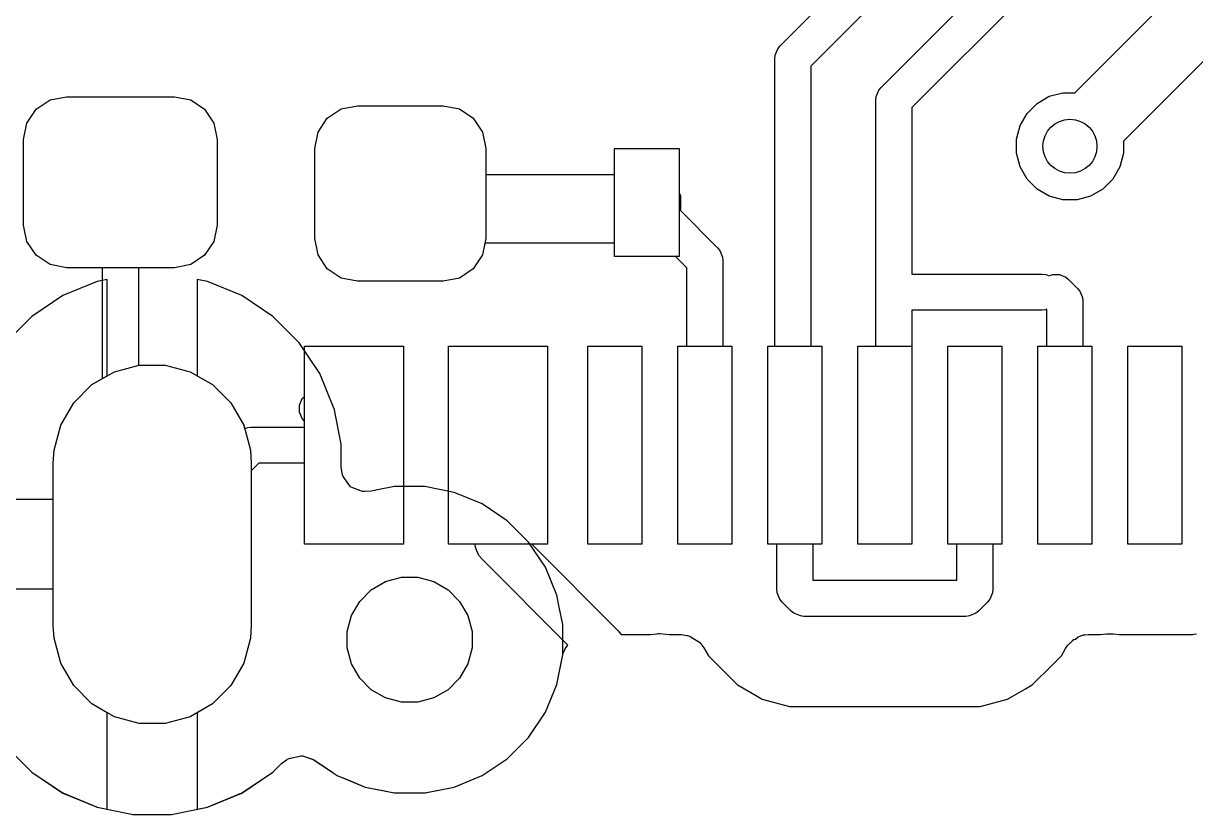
# Model space of a CAD drawing. Header units: millimetres. Extents: x 87.1 to 142.6, y -85.7 to -60.8.
# Drawn here: x 110.79 to 117.3, y -81.11 to -76.72 of the extents above; entities that cross this region are included whole.
import ezdxf

# ---------------------------------------------------------------- set-up
doc = ezdxf.new("R2010")
doc.units = ezdxf.units.MM
for name, color, linetype, true_color in [('B.Cu', 153, 'CONTINUOUS', 0x4d7fc4), ('B.Mask', 4, 'CONTINUOUS', 0x02ffee), ('F.Cu', 13, 'CONTINUOUS', 0xc83434), ('F.Mask', 201, 'CONTINUOUS', 0xd864ff), ('F.Paste', 253, 'CONTINUOUS', 0xb4a09a)]:
    doc.layers.add(name, color=color, linetype=linetype, true_color=true_color)

msp = doc.modelspace()

# ---------------------------------------------------------------- linework, layer by layer
at = {"layer": 'B.Cu', "linetype": 'CONTINUOUS'}
for p, q in [((111.195735, -78.150345), (111.004635, -78.229502)), ((111.195736, -78.150345), (111.195735, -78.150345)), ((111.251998, -78.139154), (111.195736, -78.150345)), ((111.252, -78.139156), (111.251998, -78.139154)), ((111.252, -78.674685), (111.252, -78.139156)), ((111.808262, -78.150345), (111.752, -78.139154)), ((111.752, -78.139154), (111.752, -78.674685)), ((111.999363, -78.229502), (111.808262, -78.150345)), ((111.004632, -78.229504), (110.832657, -78.344415)), ((111.004635, -78.229502), (111.004632, -78.229504)), ((111.999366, -78.229504), (111.999363, -78.229502)), ((111.999368, -78.229505), (111.999366, -78.229504)), ((112.171335, -78.34441), (111.999368, -78.229505)), ((110.832654, -78.344417), (110.686417, -78.490654)), ((110.832657, -78.344415), (110.832654, -78.344417)), ((112.171339, -78.344413), (112.171335, -78.34441)), ((112.171341, -78.344415), (112.171339, -78.344413)), ((112.171344, -78.344417), (112.171341, -78.344415)), ((112.317581, -78.490654), (112.171344, -78.344417)), ((112.317583, -78.490657), (112.317581, -78.490654)), ((112.317586, -78.49066), (112.317583, -78.490657)), ((112.317589, -78.490664), (112.317586, -78.49066)), ((112.432494, -78.662631), (112.317589, -78.490664)), ((111.167181, -78.723656), (111.252, -78.674685)), ((111.752, -78.674685), (111.836819, -78.723656)), ((112.432499, -78.662641), (112.432494, -78.662631)), ((112.511649, -78.853725), (112.432499, -78.662641)), ((111.065656, -78.825181), (111.167181, -78.723656)), ((111.836819, -78.723656), (111.938344, -78.825181)), ((110.993866, -78.949524), (111.065656, -78.825181)), ((111.938344, -78.825181), (112.010134, -78.949524)), ((112.511651, -78.853733), (112.511649, -78.853725)), ((112.511654, -78.853752), (112.511651, -78.853733)), ((112.511656, -78.853757), (112.511654, -78.853752)), ((112.551408, -79.053608), (112.511656, -78.853757)), ((110.956705, -79.088211), (110.993866, -78.949524)), ((112.010134, -78.949524), (112.047295, -79.088211)), ((110.952, -79.16), (110.956705, -79.088211)), ((112.047295, -79.088211), (112.052, -79.16)), ((112.551909, -79.055843), (112.551408, -79.053608)), ((112.552, -79.056581), (112.551909, -79.055843)), ((112.552, -79.182229), (112.552, -79.056581)), ((110.952, -79.36), (110.952, -79.16)), ((112.052, -79.16), (112.052, -80.06)), ((112.559061, -79.223476), (112.552, -79.182229)), ((112.562727, -79.233868), (112.559061, -79.223476)), ((112.603592, -79.290539), (112.562727, -79.233868)), ((112.644963, -79.306815), (112.603592, -79.290539)), ((112.648082, -79.309239), (112.644963, -79.306815)), ((112.848229, -79.2895), (112.744553, -79.310123)), ((112.848233, -79.2895), (112.848229, -79.2895)), ((113.015767, -79.2895), (112.848233, -79.2895)), ((113.015771, -79.2895), (113.015767, -79.2895)), ((113.015773, -79.2895), (113.015771, -79.2895)), ((113.180056, -79.322178), (113.015773, -79.2895)), ((109.852, -79.36), (110.952, -79.36)), ((112.652016, -79.309591), (112.648082, -79.309239)), ((112.668611, -79.31612), (112.652016, -79.309591)), ((112.682434, -79.317357), (112.668611, -79.31612)), ((112.717673, -79.315469), (112.682434, -79.317357)), ((112.73829, -79.311368), (112.717673, -79.315469)), ((112.744553, -79.310123), (112.73829, -79.311368)), ((113.180083, -79.322184), (113.180056, -79.322178)), ((113.334856, -79.386292), (113.180083, -79.322184)), ((113.474164, -79.479374), (113.334856, -79.386292)), ((113.592623, -79.597833), (113.474164, -79.479374)), ((113.592626, -79.597837), (113.592623, -79.597833)), ((113.654537, -79.690494), (113.592626, -79.597837)), ((113.685703, -79.737137), (113.654537, -79.690494)), ((113.749816, -79.891918), (113.685703, -79.737137)), ((112.718933, -79.862326), (112.798061, -79.816642)), ((112.798061, -79.816642), (112.886316, -79.792994)), ((112.886316, -79.792994), (112.977684, -79.792994)), ((112.977684, -79.792994), (113.065939, -79.816642)), ((113.065939, -79.816642), (113.145067, -79.862326)), ((110.952, -79.86), (109.852, -79.86)), ((110.952, -80.06), (110.952, -79.86)), ((112.654326, -79.926933), (112.718933, -79.862326)), ((113.145067, -79.862326), (113.209674, -79.926933)), ((113.763061, -79.958506), (113.749816, -79.891918)), ((112.608642, -80.006061), (112.654326, -79.926933)), ((113.209674, -79.926933), (113.255358, -80.006061)), ((113.782498, -80.056225), (113.763061, -79.958506)), ((112.584994, -80.094316), (112.608642, -80.006061)), ((113.255358, -80.006061), (113.279006, -80.094316)), ((110.956705, -80.131789), (110.952, -80.06)), ((112.052, -80.06), (112.047295, -80.131789)), ((113.7825, -80.056233), (113.782498, -80.056225)), ((113.7825, -80.223767), (113.7825, -80.056233)), ((110.993866, -80.270476), (110.956705, -80.131789)), ((112.047295, -80.131789), (112.010134, -80.270476)), ((112.584994, -80.185684), (112.584994, -80.094316)), ((113.279006, -80.094316), (113.279006, -80.185684)), ((112.608642, -80.273939), (112.584994, -80.185684)), ((113.279006, -80.185684), (113.255358, -80.273939)), ((111.065656, -80.394819), (110.993866, -80.270476)), ((112.010134, -80.270476), (111.938344, -80.394819)), ((112.654326, -80.353067), (112.608642, -80.273939)), ((113.255358, -80.273939), (113.209674, -80.353067)), ((113.749816, -80.388082), (113.782499, -80.223773)), ((113.782499, -80.223773), (113.7825, -80.223767)), ((111.167181, -80.496344), (111.065656, -80.394819)), ((111.938344, -80.394819), (111.836819, -80.496344)), ((112.718933, -80.417674), (112.654326, -80.353067)), ((113.209674, -80.353067), (113.145067, -80.417674)), ((113.685703, -80.542863), (113.749816, -80.388082)), ((112.798061, -80.463358), (112.718933, -80.417674)), ((112.886316, -80.487006), (112.798061, -80.463358)), ((113.065939, -80.463358), (112.977684, -80.487006)), ((113.145067, -80.417674), (113.065939, -80.463358)), ((111.252, -80.545314), (111.167181, -80.496344)), ((111.836819, -80.496344), (111.752, -80.545314)), ((112.977684, -80.487006), (112.886316, -80.487006)), ((113.592626, -80.682162), (113.685703, -80.542863)), ((111.252, -81.080841), (111.252, -80.545314)), ((111.752, -80.545314), (111.752, -81.080841)), ((110.686417, -80.729344), (110.832654, -80.875581)), ((113.474162, -80.800626), (113.592626, -80.682162)), ((112.247476, -80.806548), (112.261201, -80.799053)), ((112.261201, -80.799053), (112.32947, -80.784202)), ((112.32947, -80.784202), (112.336798, -80.784726)), ((112.336798, -80.784726), (112.396843, -80.805308)), ((113.334863, -80.893703), (113.474162, -80.800626)), ((112.171334, -80.87559), (112.219227, -80.827695)), ((112.219227, -80.827695), (112.222639, -80.825142)), ((112.222639, -80.825142), (112.247476, -80.806548)), ((112.396843, -80.805308), (112.502029, -80.87559)), ((110.832654, -80.875581), (110.832657, -80.875583)), ((110.832657, -80.875583), (110.83266, -80.875586)), ((110.83266, -80.875586), (110.832664, -80.875589)), ((110.832664, -80.875589), (111.004631, -80.990494)), ((111.999368, -80.990494), (112.171334, -80.87559)), ((112.502029, -80.87559), (112.529137, -80.893703)), ((112.529137, -80.893703), (112.683918, -80.957816)), ((113.180082, -80.957816), (113.334863, -80.893703)), ((111.004631, -80.990494), (111.004641, -80.990499)), ((111.004641, -80.990499), (111.19166, -81.067965)), ((111.812326, -81.06797), (111.999358, -80.990499)), ((111.999358, -80.990499), (111.999368, -80.990494)), ((112.683918, -80.957816), (112.848203, -80.990494)), ((112.848203, -80.990494), (112.848228, -80.990499)), ((112.848228, -80.990499), (112.848232, -80.9905)), ((112.848232, -80.9905), (112.848233, -80.9905)), ((112.848233, -80.9905), (113.015768, -80.9905)), ((113.015768, -80.9905), (113.015769, -80.990499)), ((113.015769, -80.990499), (113.180082, -80.957816)), ((111.19166, -81.067965), (111.194222, -81.069134)), ((111.194222, -81.069134), (111.195722, -81.069648)), ((111.195722, -81.069648), (111.195723, -81.069648)), ((111.195723, -81.069648), (111.195725, -81.069649)), ((111.195725, -81.069649), (111.252, -81.080842)), ((111.252, -81.080842), (111.252, -81.080841)), ((111.752, -81.080842), (111.808274, -81.069649)), ((111.752, -81.080841), (111.752, -81.080842)), ((111.808274, -81.069649), (111.808275, -81.069648)), ((111.808275, -81.069648), (111.808277, -81.069648)), ((111.808277, -81.069648), (111.809772, -81.069135)), ((111.809772, -81.069135), (111.812326, -81.06797))]:
    msp.add_line(p, q, dxfattribs=at)
at = {"layer": 'B.Cu'}
msp.add_circle((116.6, -77.4), 0.15, dxfattribs=at)
at = {"layer": 'B.Mask', "linetype": 'CONTINUOUS'}
for p, q in [((111.167181, -78.723656), (111.291524, -78.651866)), ((111.291524, -78.651866), (111.430211, -78.614705)), ((111.430211, -78.614705), (111.573789, -78.614705)), ((111.573789, -78.614705), (111.712476, -78.651866)), ((111.712476, -78.651866), (111.836819, -78.723656)), ((111.065656, -78.825181), (111.167181, -78.723656)), ((111.836819, -78.723656), (111.938344, -78.825181)), ((110.993866, -78.949524), (111.065656, -78.825181)), ((111.938344, -78.825181), (112.010134, -78.949524)), ((110.956705, -79.088211), (110.993866, -78.949524)), ((112.010134, -78.949524), (112.047295, -79.088211)), ((110.952, -79.16), (110.956705, -79.088211)), ((112.047295, -79.088211), (112.052, -79.16)), ((110.952, -80.06), (110.952, -79.16)), ((112.052, -79.16), (112.052, -80.06)), ((112.718933, -79.862326), (112.798061, -79.816642)), ((112.798061, -79.816642), (112.886316, -79.792994)), ((112.886316, -79.792994), (112.977684, -79.792994)), ((112.977684, -79.792994), (113.065939, -79.816642)), ((113.065939, -79.816642), (113.145067, -79.862326)), ((112.654326, -79.926933), (112.718933, -79.862326)), ((113.145067, -79.862326), (113.209674, -79.926933)), ((112.608642, -80.006061), (112.654326, -79.926933)), ((113.209674, -79.926933), (113.255358, -80.006061)), ((112.584994, -80.094316), (112.608642, -80.006061)), ((113.255358, -80.006061), (113.279006, -80.094316)), ((110.956705, -80.131789), (110.952, -80.06)), ((112.052, -80.06), (112.047295, -80.131789)), ((110.993866, -80.270476), (110.956705, -80.131789)), ((112.047295, -80.131789), (112.010134, -80.270476)), ((112.584994, -80.185684), (112.584994, -80.094316)), ((113.279006, -80.094316), (113.279006, -80.185684)), ((112.608642, -80.273939), (112.584994, -80.185684)), ((113.279006, -80.185684), (113.255358, -80.273939)), ((111.065656, -80.394819), (110.993866, -80.270476)), ((112.010134, -80.270476), (111.938344, -80.394819)), ((112.654326, -80.353067), (112.608642, -80.273939)), ((113.255358, -80.273939), (113.209674, -80.353067)), ((111.167181, -80.496344), (111.065656, -80.394819)), ((111.938344, -80.394819), (111.836819, -80.496344)), ((112.718933, -80.417674), (112.654326, -80.353067)), ((113.209674, -80.353067), (113.145067, -80.417674)), ((112.798061, -80.463358), (112.718933, -80.417674)), ((112.886316, -80.487006), (112.798061, -80.463358)), ((113.065939, -80.463358), (112.977684, -80.487006)), ((113.145067, -80.417674), (113.065939, -80.463358)), ((111.291524, -80.568134), (111.167181, -80.496344)), ((111.836819, -80.496344), (111.712476, -80.568134)), ((112.977684, -80.487006), (112.886316, -80.487006)), ((111.430211, -80.605295), (111.291524, -80.568134)), ((111.573789, -80.605295), (111.430211, -80.605295)), ((111.712476, -80.568134), (111.573789, -80.605295))]:
    msp.add_line(p, q, dxfattribs=at)
at = {"layer": 'F.Cu', "linetype": 'CONTINUOUS'}
for p, q in [((114.989309, -76.843289), (116.953973, -74.878626)), ((117.066105, -75.049336), (115.16002, -76.955421)), ((115.551289, -77.073269), (117.185934, -75.438625)), ((117.298065, -75.609336), (115.722, -77.185401)), ((116.628025, -77.102567), (117.419999, -76.310593)), ((117.545408, -76.724), (116.897433, -77.371975)), ((114.96002, -76.914), (114.961941, -76.894491)), ((114.961941, -76.894491), (114.976873, -76.858443)), ((114.976873, -76.858443), (114.989309, -76.843289)), ((114.96002, -78.51), (114.96002, -76.914)), ((115.16002, -76.955421), (115.16002, -78.51)), ((115.523921, -77.124471), (115.538853, -77.088423)), ((115.538853, -77.088423), (115.551289, -77.073269)), ((110.857062, -77.194562), (110.934113, -77.143079)), ((110.934113, -77.143079), (111.025, -77.125)), ((111.025, -77.125), (111.625, -77.125)), ((111.625, -77.125), (111.715887, -77.143079)), ((111.715887, -77.143079), (111.792938, -77.194562)), ((115.522, -77.14398), (115.523921, -77.124471)), ((115.522, -78.232), (115.522, -77.14398)), ((116.417372, -77.161994), (116.485195, -77.122836)), ((116.485195, -77.122836), (116.560842, -77.102567)), ((116.560842, -77.102567), (116.628025, -77.102567)), ((110.805579, -77.271613), (110.857062, -77.194562)), ((111.792938, -77.194562), (111.844421, -77.271613)), ((112.474562, -77.244562), (112.551613, -77.193079)), ((112.551613, -77.193079), (112.6425, -77.175)), ((112.6425, -77.175), (113.1175, -77.175)), ((113.1175, -77.175), (113.208387, -77.193079)), ((113.208387, -77.193079), (113.285438, -77.244562)), ((115.722, -77.185401), (115.722, -78.11)), ((116.322836, -77.285195), (116.361994, -77.217372)), ((116.361994, -77.217372), (116.417372, -77.161994)), ((110.7875, -77.3625), (110.805579, -77.271613)), ((111.844421, -77.271613), (111.8625, -77.3625)), ((112.423079, -77.321613), (112.474562, -77.244562)), ((113.285438, -77.244562), (113.336921, -77.321613)), ((116.302567, -77.360842), (116.322836, -77.285195)), ((112.405, -77.4125), (112.423079, -77.321613)), ((113.336921, -77.321613), (113.355, -77.4125)), ((110.7875, -77.8375), (110.7875, -77.3625)), ((111.8625, -77.3625), (111.8625, -77.8375)), ((112.405, -77.9125), (112.405, -77.4125)), ((113.355, -77.4125), (113.355, -77.557)), ((114.07, -77.557), (114.07, -77.4125)), ((114.07, -77.4125), (114.43, -77.4125)), ((114.43, -77.4125), (114.43, -77.658824)), ((116.302567, -77.439158), (116.302567, -77.360842)), ((116.897433, -77.371975), (116.897433, -77.439158)), ((116.322836, -77.514805), (116.302567, -77.439158)), ((116.897433, -77.439158), (116.877164, -77.514805)), ((116.361994, -77.582628), (116.322836, -77.514805)), ((116.877164, -77.514805), (116.838006, -77.582628)), ((113.355, -77.557), (114.07, -77.557)), ((116.417372, -77.638006), (116.361994, -77.582628)), ((116.838006, -77.582628), (116.782628, -77.638006)), ((114.43, -77.658824), (114.436839, -77.675336)), ((114.436839, -77.675336), (114.436839, -77.749665)), ((116.485195, -77.677164), (116.417372, -77.638006)), ((116.560842, -77.697433), (116.485195, -77.677164)), ((116.714805, -77.677164), (116.639158, -77.697433)), ((116.782628, -77.638006), (116.714805, -77.677164)), ((116.639158, -77.697433), (116.560842, -77.697433)), ((114.436839, -77.749665), (114.434422, -77.7555)), ((114.434422, -77.7555), (114.642711, -77.963789)), ((110.805579, -77.928387), (110.7875, -77.8375)), ((111.8625, -77.8375), (111.844421, -77.928387)), ((110.857062, -78.005438), (110.805579, -77.928387)), ((111.844421, -77.928387), (111.792938, -78.005438)), ((112.423079, -78.003387), (112.405, -77.9125)), ((113.349928, -77.938), (113.336921, -78.003387)), ((114.07, -77.938), (113.349928, -77.938)), ((114.07, -78.0125), (114.07, -77.938)), ((112.474562, -78.080438), (112.423079, -78.003387)), ((113.336921, -78.003387), (113.285438, -78.080438)), ((114.642711, -77.963789), (114.655147, -77.978943)), ((114.655147, -77.978943), (114.670079, -78.014991)), ((110.934113, -78.056921), (110.857062, -78.005438)), ((111.025, -78.075), (110.934113, -78.056921)), ((111.715887, -78.056921), (111.625, -78.075)), ((111.792938, -78.005438), (111.715887, -78.056921)), ((114.408578, -78.0125), (114.07, -78.0125)), ((114.472, -78.075922), (114.408578, -78.0125)), ((114.670079, -78.014991), (114.672, -78.0345)), ((114.672, -78.0345), (114.672, -78.51)), ((111.225, -78.075), (111.025, -78.075)), ((111.225, -78.690273), (111.225, -78.075)), ((111.625, -78.075), (111.425, -78.075)), ((111.425, -78.075), (111.425, -78.616101)), ((112.551613, -78.131921), (112.474562, -78.080438)), ((112.6425, -78.15), (112.551613, -78.131921)), ((113.208387, -78.131921), (113.1175, -78.15)), ((113.285438, -78.080438), (113.208387, -78.131921)), ((114.472, -78.51), (114.472, -78.075922)), ((115.722, -78.11), (116.445778, -78.11)), ((116.445778, -78.11), (116.465287, -78.111921)), ((116.465287, -78.111921), (116.483889, -78.119626)), ((116.483889, -78.119626), (116.502491, -78.111921)), ((116.502491, -78.111921), (116.541509, -78.111921)), ((116.541509, -78.111921), (116.577557, -78.126853)), ((116.577557, -78.126853), (116.592711, -78.139289)), ((113.1175, -78.15), (112.6425, -78.15)), ((116.592711, -78.139289), (116.642711, -78.18929)), ((116.642711, -78.18929), (116.655147, -78.204443)), ((115.522, -78.51), (115.522, -78.232)), ((116.655147, -78.204443), (116.670079, -78.240491)), ((116.670079, -78.240491), (116.672, -78.26)), ((116.672, -78.26), (116.672, -78.51)), ((116.445778, -78.31), (115.722, -78.31)), ((115.722, -78.31), (115.722, -78.51)), ((116.465287, -78.308079), (116.445778, -78.31)), ((116.472, -78.305298), (116.465287, -78.308079)), ((116.472, -78.51), (116.472, -78.305298)), ((112.347, -78.789096), (112.347, -78.51)), ((112.347, -78.51), (112.897, -78.51)), ((112.897, -78.51), (112.897, -79.61)), ((113.147, -79.61), (113.147, -78.51)), ((113.147, -78.51), (113.697, -78.51)), ((113.697, -78.51), (113.697, -79.61)), ((113.922, -79.61), (113.922, -78.51)), ((113.922, -78.51), (114.222, -78.51)), ((114.222, -78.51), (114.222, -79.61)), ((114.422, -79.61), (114.422, -78.51)), ((114.422, -78.51), (114.472, -78.51)), ((114.672, -78.51), (114.722, -78.51)), ((114.722, -78.51), (114.722, -79.61)), ((114.922, -79.61), (114.922, -78.51)), ((114.922, -78.51), (114.96002, -78.51)), ((115.16002, -78.51), (115.222, -78.51)), ((115.222, -78.51), (115.222, -79.61)), ((115.422, -79.61), (115.422, -78.51)), ((115.422, -78.51), (115.522, -78.51)), ((115.722, -78.51), (115.722, -79.61)), ((115.922, -79.61), (115.922, -78.51)), ((115.922, -78.51), (116.222, -78.51)), ((116.222, -78.51), (116.222, -79.61)), ((116.422, -79.61), (116.422, -78.51)), ((116.422, -78.51), (116.472, -78.51)), ((116.672, -78.51), (116.722, -78.51)), ((116.722, -78.51), (116.722, -79.61)), ((116.922, -79.61), (116.922, -78.51)), ((116.922, -78.51), (117.222, -78.51)), ((117.222, -78.51), (117.222, -79.61)), ((111.425, -78.616101), (111.430211, -78.614705)), ((111.430211, -78.614705), (111.573789, -78.614705)), ((111.573789, -78.614705), (111.712476, -78.651866)), ((111.712476, -78.651866), (111.836819, -78.723656)), ((111.167181, -78.723656), (111.225, -78.690273)), ((111.065656, -78.825181), (111.167181, -78.723656)), ((111.836819, -78.723656), (111.938344, -78.825181)), ((110.993866, -78.949524), (111.065656, -78.825181)), ((111.938344, -78.825181), (112.010134, -78.949524)), ((112.320321, -78.836891), (112.335253, -78.800843)), ((112.320321, -78.875909), (112.320321, -78.836891)), ((112.335253, -78.800843), (112.347, -78.789096)), ((112.335253, -78.911957), (112.320321, -78.875909)), ((112.347, -78.926271), (112.335253, -78.911957)), ((110.956705, -79.088211), (110.993866, -78.949524)), ((112.010134, -78.949524), (112.015357, -78.969018)), ((112.015357, -78.969018), (112.032491, -78.961921)), ((112.032491, -78.961921), (112.052, -78.96)), ((112.052, -78.96), (112.347, -78.96)), ((112.347, -78.96), (112.347, -78.926271)), ((110.952, -79.16), (110.956705, -79.088211)), ((110.952, -80.06), (110.952, -79.16)), ((112.093421, -79.16), (112.052, -79.201421)), ((112.347, -79.16), (112.093421, -79.16)), ((112.347, -79.61), (112.347, -79.16)), ((112.052, -79.201421), (112.052, -80.06)), ((112.897, -79.61), (112.347, -79.61)), ((113.295801, -79.61), (113.147, -79.61)), ((113.29744, -79.626643), (113.295801, -79.61)), ((113.29744, -79.626644), (113.29744, -79.626643)), ((113.305295, -79.645607), (113.29744, -79.626644)), ((113.697, -79.61), (113.609739, -79.61)), ((113.609739, -79.61), (114.089802, -80.090064)), ((114.222, -79.61), (113.922, -79.61)), ((114.722, -79.61), (114.422, -79.61)), ((114.972, -79.61), (114.922, -79.61)), ((114.972, -79.86), (114.972, -79.61)), ((115.222, -79.61), (115.172, -79.61)), ((115.172, -79.61), (115.172, -79.81)), ((115.722, -79.61), (115.422, -79.61)), ((115.972, -79.61), (115.922, -79.61)), ((115.972, -79.81), (115.972, -79.61)), ((116.222, -79.61), (116.172, -79.61)), ((116.172, -79.61), (116.172, -79.86)), ((116.722, -79.61), (116.422, -79.61)), ((117.222, -79.61), (116.922, -79.61)), ((113.316403, -79.672424), (113.305295, -79.645607)), ((113.316404, -79.672425), (113.316403, -79.672424)), ((113.332197, -79.69167), (113.316404, -79.672425)), ((113.811369, -80.170841), (113.332197, -79.69167)), ((112.718933, -79.862326), (112.798061, -79.816642)), ((112.798061, -79.816642), (112.886316, -79.792994)), ((112.886316, -79.792994), (112.977684, -79.792994)), ((112.977684, -79.792994), (113.065939, -79.816642)), ((113.065939, -79.816642), (113.145067, -79.862326)), ((115.172, -79.81), (115.972, -79.81)), ((112.654326, -79.926933), (112.718933, -79.862326)), ((113.145067, -79.862326), (113.209674, -79.926933)), ((114.973921, -79.879509), (114.972, -79.86)), ((114.988853, -79.915557), (114.973921, -79.879509)), ((116.170079, -79.879509), (116.155147, -79.915557)), ((116.172, -79.86), (116.170079, -79.879509)), ((112.608642, -80.006061), (112.654326, -79.926933)), ((113.209674, -79.926933), (113.255358, -80.006061)), ((115.001289, -79.930711), (114.988853, -79.915557)), ((115.05129, -79.980711), (115.001289, -79.930711)), ((116.142711, -79.93071), (116.092711, -79.980711)), ((116.155147, -79.915557), (116.142711, -79.93071)), ((112.584994, -80.094316), (112.608642, -80.006061)), ((113.255358, -80.006061), (113.279006, -80.094316)), ((115.066443, -79.993147), (115.05129, -79.980711)), ((115.102491, -80.008079), (115.066443, -79.993147)), ((115.122, -80.01), (115.102491, -80.008079)), ((116.022, -80.01), (115.122, -80.01)), ((116.041509, -80.008079), (116.022, -80.01)), ((116.077557, -79.993147), (116.041509, -80.008079)), ((116.092711, -79.980711), (116.077557, -79.993147)), ((110.956705, -80.131789), (110.952, -80.06)), ((112.052, -80.06), (112.047295, -80.131789)), ((110.993866, -80.270476), (110.956705, -80.131789)), ((112.047295, -80.131789), (112.010134, -80.270476)), ((112.584994, -80.185684), (112.584994, -80.094316)), ((113.279006, -80.094316), (113.279006, -80.185684)), ((114.089802, -80.090064), (114.105596, -80.109309)), ((114.105596, -80.109309), (114.105597, -80.10931)), ((114.105597, -80.10931), (114.106089, -80.110499)), ((114.106089, -80.110499), (114.269869, -80.110499)), ((114.269869, -80.110499), (114.269872, -80.110499)), ((114.269872, -80.110499), (114.269885, -80.110498)), ((114.269885, -80.110498), (114.304288, -80.106799)), ((114.304288, -80.106799), (114.313206, -80.106164)), ((114.313206, -80.106164), (114.319983, -80.105929)), ((114.319983, -80.105929), (114.337531, -80.106564)), ((114.337531, -80.106564), (114.374127, -80.1105)), ((114.374127, -80.1105), (114.435825, -80.110499)), ((114.435825, -80.110499), (114.43856, -80.110939)), ((114.43856, -80.110939), (114.440001, -80.110569)), ((114.440001, -80.110569), (114.471032, -80.116167)), ((114.471032, -80.116167), (114.474747, -80.116766)), ((114.474747, -80.116766), (114.475108, -80.116885)), ((114.475108, -80.116885), (114.487311, -80.120974)), ((114.487311, -80.120974), (114.488784, -80.121406)), ((114.488784, -80.121406), (114.490782, -80.122067)), ((114.490782, -80.122067), (114.505349, -80.132137)), ((114.505349, -80.132137), (114.541605, -80.154232)), ((116.602136, -80.157603), (116.6134, -80.14624)), ((116.612977, -80.1458), (116.613058, -80.145722)), ((116.6134, -80.14624), (116.612977, -80.1458)), ((116.613058, -80.145722), (116.613495, -80.145493)), ((116.613179, -80.145107), (116.616842, -80.142112)), ((116.613495, -80.145493), (116.613179, -80.145107)), ((116.616842, -80.142112), (116.616846, -80.14211)), ((116.616846, -80.14211), (116.616849, -80.142107)), ((116.616849, -80.142107), (116.620512, -80.139113)), ((116.620512, -80.139113), (116.620741, -80.139393)), ((116.620741, -80.139393), (116.620762, -80.139379)), ((116.620762, -80.139379), (116.62095, -80.139649)), ((116.62095, -80.139649), (116.62207, -80.141019)), ((116.62207, -80.141019), (116.630682, -80.136525)), ((116.630682, -80.136525), (116.645459, -80.12323)), ((116.645459, -80.12323), (116.672342, -80.114787)), ((116.672342, -80.114787), (116.675002, -80.1134)), ((116.675002, -80.1134), (116.679097, -80.112662)), ((116.679097, -80.112662), (116.680919, -80.112365)), ((116.680919, -80.112365), (116.680921, -80.112364)), ((116.680921, -80.112364), (116.682464, -80.112113)), ((116.682464, -80.112113), (116.702403, -80.110499)), ((116.702403, -80.110499), (116.769872, -80.110499)), ((116.769872, -80.110499), (116.80214, -80.107029)), ((116.80214, -80.107029), (116.815394, -80.10632)), ((116.815394, -80.10632), (116.819788, -80.10632)), ((116.819788, -80.10632), (116.828608, -80.10632)), ((116.828608, -80.10632), (116.841864, -80.107031)), ((116.841864, -80.107031), (116.874127, -80.1105)), ((116.874127, -80.1105), (117.269872, -80.110499)), ((117.269872, -80.110499), (117.28013, -80.110499)), ((117.28013, -80.110499), (117.287596, -80.108593)), ((117.287596, -80.108593), (117.302143, -80.107029)), ((112.608642, -80.273939), (112.584994, -80.185684)), ((113.279006, -80.185684), (113.255358, -80.273939)), ((113.780646, -80.233089), (113.787273, -80.210875)), ((113.787273, -80.210875), (113.795161, -80.191333)), ((113.795161, -80.191333), (113.811369, -80.170841)), ((114.541605, -80.154232), (114.547849, -80.16078)), ((114.547849, -80.16078), (114.548793, -80.16177)), ((114.548793, -80.16177), (114.566434, -80.185337)), ((114.566434, -80.185337), (114.591473, -80.228706)), ((116.55252, -80.228716), (116.576062, -80.187938)), ((116.576062, -80.187938), (116.588773, -80.16986)), ((116.588773, -80.16986), (116.595168, -80.162299)), ((116.595168, -80.162299), (116.59747, -80.16078)), ((116.59747, -80.16078), (116.597886, -80.160189)), ((116.597886, -80.160189), (116.601404, -80.156835)), ((116.601404, -80.156835), (116.602136, -80.157603)), ((111.065656, -80.394819), (110.993866, -80.270476)), ((112.010134, -80.270476), (111.938344, -80.394819)), ((112.654326, -80.353067), (112.608642, -80.273939)), ((113.255358, -80.273939), (113.209674, -80.353067)), ((113.749816, -80.388082), (113.775547, -80.258724)), ((113.775547, -80.258724), (113.780646, -80.233089)), ((114.591473, -80.228706), (114.591479, -80.228715)), ((114.591479, -80.228715), (114.753287, -80.390523)), ((116.390716, -80.39052), (116.50252, -80.278716)), ((116.50252, -80.278716), (116.55252, -80.228716)), ((111.167181, -80.496344), (111.065656, -80.394819)), ((111.938344, -80.394819), (111.836819, -80.496344)), ((112.718933, -80.417674), (112.654326, -80.353067)), ((113.209674, -80.353067), (113.145067, -80.417674)), ((113.685703, -80.542863), (113.749816, -80.388082)), ((114.753287, -80.390523), (114.753969, -80.391014)), ((114.753969, -80.391014), (114.756475, -80.392363)), ((114.756475, -80.392363), (114.861909, -80.453234)), ((116.340387, -80.419577), (116.353269, -80.41214)), ((116.353269, -80.41214), (116.390709, -80.390524)), ((116.390708, -80.390524), (116.390716, -80.39052)), ((116.390709, -80.390524), (116.390708, -80.390524)), ((112.798061, -80.463358), (112.718933, -80.417674)), ((112.886316, -80.487006), (112.798061, -80.463358)), ((113.065939, -80.463358), (112.977684, -80.487006)), ((113.145067, -80.417674), (113.065939, -80.463358)), ((114.861909, -80.453234), (114.890205, -80.469571)), ((114.890205, -80.469571), (114.890209, -80.469573)), ((114.890209, -80.469573), (114.890212, -80.469575)), ((114.890212, -80.469575), (114.890216, -80.469577)), ((114.890216, -80.469577), (115.042943, -80.510501)), ((116.101057, -80.510501), (116.253785, -80.469577)), ((116.253785, -80.469577), (116.340387, -80.419577)), ((111.291524, -80.568134), (111.167181, -80.496344)), ((111.836819, -80.496344), (111.712476, -80.568134)), ((112.977684, -80.487006), (112.886316, -80.487006)), ((113.592626, -80.682162), (113.685703, -80.542863)), ((115.042943, -80.510501), (115.042945, -80.510501)), ((115.042945, -80.510501), (115.208654, -80.510501)), ((115.208654, -80.510501), (115.210558, -80.510501)), ((115.210558, -80.510501), (115.210621, -80.5105)), ((115.210621, -80.5105), (115.93338, -80.5105)), ((115.93338, -80.5105), (115.933443, -80.510501)), ((115.933443, -80.510501), (115.935347, -80.510501)), ((115.935347, -80.510501), (115.942943, -80.510501)), ((115.942943, -80.510501), (116.101054, -80.510501)), ((116.101054, -80.510501), (116.101057, -80.510501)), ((111.430211, -80.605295), (111.291524, -80.568134)), ((111.573789, -80.605295), (111.430211, -80.605295)), ((111.712476, -80.568134), (111.573789, -80.605295)), ((110.686027, -80.729661), (110.832336, -80.87597)), ((113.474162, -80.800626), (113.592626, -80.682162)), ((112.24791, -80.806826), (112.261628, -80.799336)), ((112.261628, -80.799336), (112.329897, -80.784486)), ((112.329897, -80.784486), (112.337224, -80.78501)), ((112.337224, -80.78501), (112.397267, -80.805591)), ((113.334863, -80.893703), (113.474162, -80.800626)), ((112.171655, -80.875977), (112.219655, -80.827975)), ((112.219655, -80.827975), (112.24791, -80.806826)), ((112.397267, -80.805591), (112.502605, -80.875975)), ((110.832336, -80.87597), (110.832342, -80.875975)), ((110.832342, -80.875975), (110.832349, -80.87598)), ((110.832349, -80.87598), (110.832348, -80.87598)), ((110.832348, -80.87598), (110.832411, -80.876032)), ((110.832411, -80.876032), (110.832448, -80.876046)), ((110.832448, -80.876046), (111.004402, -80.990941)), ((111.999598, -80.990941), (112.171655, -80.875977)), ((112.502605, -80.875975), (112.507384, -80.879168)), ((112.507384, -80.879168), (112.529136, -80.893703)), ((112.529136, -80.893703), (112.593249, -80.920259)), ((112.593249, -80.920259), (112.683918, -80.957816)), ((113.180082, -80.957816), (113.334863, -80.893703)), ((111.004402, -80.990941), (111.19558, -81.07013)), ((111.80842, -81.07013), (111.999598, -80.990941)), ((112.683918, -80.957816), (112.782787, -80.977482)), ((112.782787, -80.977482), (112.845257, -80.989908)), ((112.845257, -80.989908), (112.847492, -80.990409)), ((112.847492, -80.990409), (112.84823, -80.9905)), ((112.84823, -80.9905), (113.015768, -80.9905)), ((113.015768, -80.9905), (113.019889, -80.9905)), ((113.019889, -80.9905), (113.027742, -80.988117)), ((113.027742, -80.988117), (113.180082, -80.957816)), ((111.19558, -81.07013), (111.387394, -81.108284)), ((111.387394, -81.108284), (111.393147, -81.109428)), ((111.393147, -81.109428), (111.395578, -81.109912)), ((111.395578, -81.109912), (111.397795, -81.110409)), ((111.397795, -81.110409), (111.398532, -81.1105)), ((111.398532, -81.1105), (111.605466, -81.1105)), ((111.605466, -81.1105), (111.609586, -81.1105)), ((111.609586, -81.1105), (111.617435, -81.108118)), ((111.617435, -81.108118), (111.80842, -81.07013))]:
    msp.add_line(p, q, dxfattribs=at)
at = {"layer": 'F.Cu'}
msp.add_circle((116.6, -77.4), 0.15, dxfattribs=at)
at = {"layer": 'F.Mask', "linetype": 'CONTINUOUS'}
for p, q in [((110.857062, -77.194562), (110.934113, -77.143079)), ((110.934113, -77.143079), (111.025, -77.125)), ((111.025, -77.125), (111.625, -77.125)), ((111.625, -77.125), (111.715887, -77.143079)), ((111.715887, -77.143079), (111.792938, -77.194562)), ((110.805579, -77.271613), (110.857062, -77.194562)), ((111.792938, -77.194562), (111.844421, -77.271613)), ((112.474562, -77.244562), (112.551613, -77.193079)), ((112.551613, -77.193079), (112.6425, -77.175)), ((112.6425, -77.175), (113.1175, -77.175)), ((113.1175, -77.175), (113.208387, -77.193079)), ((113.208387, -77.193079), (113.285438, -77.244562)), ((110.7875, -77.3625), (110.805579, -77.271613)), ((111.844421, -77.271613), (111.8625, -77.3625)), ((112.423079, -77.321613), (112.474562, -77.244562)), ((113.285438, -77.244562), (113.336921, -77.321613)), ((112.405, -77.4125), (112.423079, -77.321613)), ((113.336921, -77.321613), (113.355, -77.4125)), ((110.7875, -77.8375), (110.7875, -77.3625)), ((111.8625, -77.3625), (111.8625, -77.8375)), ((112.405, -77.9125), (112.405, -77.4125)), ((113.355, -77.4125), (113.355, -77.9125)), ((114.07, -78.0125), (114.07, -77.4125)), ((114.07, -77.4125), (114.43, -77.4125)), ((114.43, -77.4125), (114.43, -78.0125)), ((110.805579, -77.928387), (110.7875, -77.8375)), ((111.8625, -77.8375), (111.844421, -77.928387)), ((110.857062, -78.005438), (110.805579, -77.928387)), ((111.844421, -77.928387), (111.792938, -78.005438)), ((112.423079, -78.003387), (112.405, -77.9125)), ((113.355, -77.9125), (113.336921, -78.003387)), ((112.474562, -78.080438), (112.423079, -78.003387)), ((113.336921, -78.003387), (113.285438, -78.080438)), ((110.934113, -78.056921), (110.857062, -78.005438)), ((111.025, -78.075), (110.934113, -78.056921)), ((111.715887, -78.056921), (111.625, -78.075)), ((111.792938, -78.005438), (111.715887, -78.056921)), ((114.43, -78.0125), (114.07, -78.0125)), ((111.625, -78.075), (111.025, -78.075)), ((112.551613, -78.131921), (112.474562, -78.080438)), ((112.6425, -78.15), (112.551613, -78.131921)), ((113.208387, -78.131921), (113.1175, -78.15)), ((113.285438, -78.080438), (113.208387, -78.131921)), ((113.1175, -78.15), (112.6425, -78.15)), ((112.347, -79.61), (112.347, -78.51)), ((112.347, -78.51), (112.897, -78.51)), ((112.897, -78.51), (112.897, -79.61)), ((113.147, -79.61), (113.147, -78.51)), ((113.147, -78.51), (113.697, -78.51)), ((113.697, -78.51), (113.697, -79.61)), ((113.922, -79.61), (113.922, -78.51)), ((113.922, -78.51), (114.222, -78.51)), ((114.222, -78.51), (114.222, -79.61)), ((114.422, -79.61), (114.422, -78.51)), ((114.422, -78.51), (114.722, -78.51)), ((114.722, -78.51), (114.722, -79.61)), ((114.922, -79.61), (114.922, -78.51)), ((114.922, -78.51), (115.222, -78.51)), ((115.222, -78.51), (115.222, -79.61)), ((115.422, -79.61), (115.422, -78.51)), ((115.422, -78.51), (115.722, -78.51)), ((115.722, -78.51), (115.722, -79.61)), ((115.922, -79.61), (115.922, -78.51)), ((115.922, -78.51), (116.222, -78.51)), ((116.222, -78.51), (116.222, -79.61)), ((116.422, -79.61), (116.422, -78.51)), ((116.422, -78.51), (116.722, -78.51)), ((116.722, -78.51), (116.722, -79.61)), ((116.922, -79.61), (116.922, -78.51)), ((116.922, -78.51), (117.222, -78.51)), ((117.222, -78.51), (117.222, -79.61)), ((111.167181, -78.723656), (111.291524, -78.651866)), ((111.291524, -78.651866), (111.430211, -78.614705)), ((111.430211, -78.614705), (111.573789, -78.614705)), ((111.573789, -78.614705), (111.712476, -78.651866)), ((111.712476, -78.651866), (111.836819, -78.723656)), ((111.065656, -78.825181), (111.167181, -78.723656)), ((111.836819, -78.723656), (111.938344, -78.825181)), ((110.993866, -78.949524), (111.065656, -78.825181)), ((111.938344, -78.825181), (112.010134, -78.949524)), ((110.956705, -79.088211), (110.993866, -78.949524)), ((112.010134, -78.949524), (112.047295, -79.088211)), ((110.952, -79.16), (110.956705, -79.088211)), ((112.047295, -79.088211), (112.052, -79.16)), ((110.952, -80.06), (110.952, -79.16)), ((112.052, -79.16), (112.052, -80.06)), ((112.897, -79.61), (112.347, -79.61)), ((113.697, -79.61), (113.147, -79.61)), ((114.222, -79.61), (113.922, -79.61)), ((114.722, -79.61), (114.422, -79.61)), ((115.222, -79.61), (114.922, -79.61)), ((115.722, -79.61), (115.422, -79.61)), ((116.222, -79.61), (115.922, -79.61)), ((116.722, -79.61), (116.422, -79.61)), ((117.222, -79.61), (116.922, -79.61)), ((112.718933, -79.862326), (112.798061, -79.816642)), ((112.798061, -79.816642), (112.886316, -79.792994)), ((112.886316, -79.792994), (112.977684, -79.792994)), ((112.977684, -79.792994), (113.065939, -79.816642)), ((113.065939, -79.816642), (113.145067, -79.862326)), ((112.654326, -79.926933), (112.718933, -79.862326)), ((113.145067, -79.862326), (113.209674, -79.926933)), ((112.608642, -80.006061), (112.654326, -79.926933)), ((113.209674, -79.926933), (113.255358, -80.006061)), ((112.584994, -80.094316), (112.608642, -80.006061)), ((113.255358, -80.006061), (113.279006, -80.094316)), ((110.956705, -80.131789), (110.952, -80.06)), ((112.052, -80.06), (112.047295, -80.131789)), ((110.993866, -80.270476), (110.956705, -80.131789)), ((112.047295, -80.131789), (112.010134, -80.270476)), ((112.584994, -80.185684), (112.584994, -80.094316)), ((113.279006, -80.094316), (113.279006, -80.185684)), ((112.608642, -80.273939), (112.584994, -80.185684)), ((113.279006, -80.185684), (113.255358, -80.273939)), ((111.065656, -80.394819), (110.993866, -80.270476)), ((112.010134, -80.270476), (111.938344, -80.394819)), ((112.654326, -80.353067), (112.608642, -80.273939)), ((113.255358, -80.273939), (113.209674, -80.353067)), ((111.167181, -80.496344), (111.065656, -80.394819)), ((111.938344, -80.394819), (111.836819, -80.496344)), ((112.718933, -80.417674), (112.654326, -80.353067)), ((113.209674, -80.353067), (113.145067, -80.417674)), ((112.798061, -80.463358), (112.718933, -80.417674)), ((112.886316, -80.487006), (112.798061, -80.463358)), ((113.065939, -80.463358), (112.977684, -80.487006)), ((113.145067, -80.417674), (113.065939, -80.463358)), ((111.291524, -80.568134), (111.167181, -80.496344)), ((111.836819, -80.496344), (111.712476, -80.568134)), ((112.977684, -80.487006), (112.886316, -80.487006)), ((111.430211, -80.605295), (111.291524, -80.568134)), ((111.573789, -80.605295), (111.430211, -80.605295)), ((111.712476, -80.568134), (111.573789, -80.605295))]:
    msp.add_line(p, q, dxfattribs=at)
at = {"layer": 'F.Paste', "linetype": 'CONTINUOUS'}
for p, q in [((110.857062, -77.194562), (110.934113, -77.143079)), ((110.934113, -77.143079), (111.025, -77.125)), ((111.025, -77.125), (111.625, -77.125)), ((111.625, -77.125), (111.715887, -77.143079)), ((111.715887, -77.143079), (111.792938, -77.194562)), ((110.805579, -77.271613), (110.857062, -77.194562)), ((111.792938, -77.194562), (111.844421, -77.271613)), ((112.474562, -77.244562), (112.551613, -77.193079)), ((112.551613, -77.193079), (112.6425, -77.175)), ((112.6425, -77.175), (113.1175, -77.175)), ((113.1175, -77.175), (113.208387, -77.193079)), ((113.208387, -77.193079), (113.285438, -77.244562)), ((110.7875, -77.3625), (110.805579, -77.271613)), ((111.844421, -77.271613), (111.8625, -77.3625)), ((112.423079, -77.321613), (112.474562, -77.244562)), ((113.285438, -77.244562), (113.336921, -77.321613)), ((112.405, -77.4125), (112.423079, -77.321613)), ((113.336921, -77.321613), (113.355, -77.4125)), ((110.7875, -77.8375), (110.7875, -77.3625)), ((111.8625, -77.3625), (111.8625, -77.8375)), ((112.405, -77.9125), (112.405, -77.4125)), ((113.355, -77.4125), (113.355, -77.9125)), ((114.07, -78.0125), (114.07, -77.4125)), ((114.07, -77.4125), (114.43, -77.4125)), ((114.43, -77.4125), (114.43, -78.0125)), ((110.805579, -77.928387), (110.7875, -77.8375)), ((111.8625, -77.8375), (111.844421, -77.928387)), ((110.857062, -78.005438), (110.805579, -77.928387)), ((111.844421, -77.928387), (111.792938, -78.005438)), ((112.423079, -78.003387), (112.405, -77.9125)), ((113.355, -77.9125), (113.336921, -78.003387)), ((112.474562, -78.080438), (112.423079, -78.003387)), ((113.336921, -78.003387), (113.285438, -78.080438)), ((110.934113, -78.056921), (110.857062, -78.005438)), ((111.025, -78.075), (110.934113, -78.056921)), ((111.715887, -78.056921), (111.625, -78.075)), ((111.792938, -78.005438), (111.715887, -78.056921)), ((114.43, -78.0125), (114.07, -78.0125)), ((111.625, -78.075), (111.025, -78.075)), ((112.551613, -78.131921), (112.474562, -78.080438)), ((112.6425, -78.15), (112.551613, -78.131921)), ((113.208387, -78.131921), (113.1175, -78.15)), ((113.285438, -78.080438), (113.208387, -78.131921)), ((113.1175, -78.15), (112.6425, -78.15)), ((112.347, -79.61), (112.347, -78.51)), ((112.347, -78.51), (112.897, -78.51)), ((112.897, -78.51), (112.897, -79.61)), ((113.147, -79.61), (113.147, -78.51)), ((113.147, -78.51), (113.697, -78.51)), ((113.697, -78.51), (113.697, -79.61)), ((113.922, -79.61), (113.922, -78.51)), ((113.922, -78.51), (114.222, -78.51)), ((114.222, -78.51), (114.222, -79.61)), ((114.422, -79.61), (114.422, -78.51)), ((114.422, -78.51), (114.722, -78.51)), ((114.722, -78.51), (114.722, -79.61)), ((114.922, -79.61), (114.922, -78.51)), ((114.922, -78.51), (115.222, -78.51)), ((115.222, -78.51), (115.222, -79.61)), ((115.422, -79.61), (115.422, -78.51)), ((115.422, -78.51), (115.722, -78.51)), ((115.722, -78.51), (115.722, -79.61)), ((115.922, -79.61), (115.922, -78.51)), ((115.922, -78.51), (116.222, -78.51)), ((116.222, -78.51), (116.222, -79.61)), ((116.422, -79.61), (116.422, -78.51)), ((116.422, -78.51), (116.722, -78.51)), ((116.722, -78.51), (116.722, -79.61)), ((116.922, -79.61), (116.922, -78.51)), ((116.922, -78.51), (117.222, -78.51)), ((117.222, -78.51), (117.222, -79.61)), ((112.897, -79.61), (112.347, -79.61)), ((113.697, -79.61), (113.147, -79.61)), ((114.222, -79.61), (113.922, -79.61)), ((114.722, -79.61), (114.422, -79.61)), ((115.222, -79.61), (114.922, -79.61)), ((115.722, -79.61), (115.422, -79.61)), ((116.222, -79.61), (115.922, -79.61)), ((116.722, -79.61), (116.422, -79.61)), ((117.222, -79.61), (116.922, -79.61))]:
    msp.add_line(p, q, dxfattribs=at)

doc.saveas('drawing.dxf')
